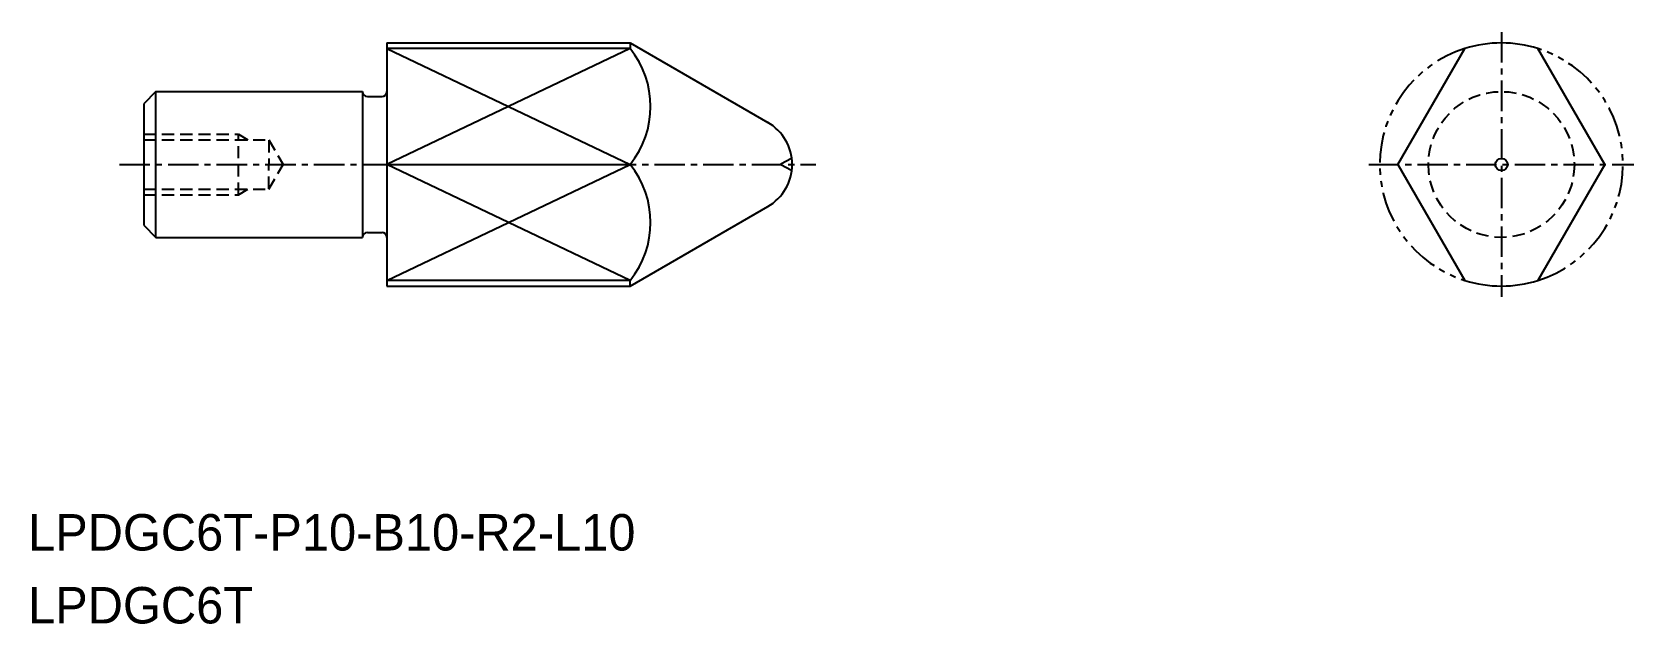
# Model space of a CAD drawing. Extents: x -1279 to -1213.1, y -397.6 to -373.2.
import ezdxf

# ---------------------------------------------------------------- set-up
doc = ezdxf.new("R2010")
doc.units = 0
for name, pattern in [('CENTER', [2, 1.25, -0.25, 0.25, -0.25]), ('DASHED', [0.75, 0.5, -0.25]), ('PHANTOM', [2.5, 1.25, -0.25, 0.25, -0.25, 0.25, -0.25])]:
    doc.linetypes.add(name, pattern=pattern)
doc.layers.get('0').update_dxf_attribs({"linetype": 'CONTINUOUS'})
doc.layers.add('CENTER', color=1, linetype='CENTER')

msp = doc.modelspace()

# ---------------------------------------------------------------- linework, layer by layer
at = {"color": 7, "linetype": 'CONTINUOUS'}
for p, q in [((-1264.397, -373.698), (-1264.397, -383.698)), ((-1264.397, -373.698), (-1254.397, -373.698)), ((-1222.831, -378.698), (-1220.078, -373.928)), ((-1214.324, -378.698), (-1217.078, -373.928)), ((-1273.897, -375.698), (-1274.397, -376.198)), ((-1273.897, -375.698), (-1265.397, -375.698)), ((-1273.897, -381.698), (-1273.897, -375.698)), ((-1265.397, -375.698), (-1265.397, -381.698)), ((-1265.197, -375.898), (-1264.597, -375.898)), ((-1274.397, -376.198), (-1274.397, -381.198)), ((-1264.397, -378.698), (-1254.397, -378.698)), ((-1222.831, -378.698), (-1220.078, -383.467)), ((-1214.324, -378.698), (-1217.078, -383.467)), ((-1274.397, -381.198), (-1273.897, -381.698)), ((-1273.897, -381.698), (-1265.397, -381.698)), ((-1265.197, -381.498), (-1264.597, -381.498)), ((-1264.397, -383.698), (-1254.397, -383.698))]:
    msp.add_line(p, q, dxfattribs=at)
at = {"color": 3, "linetype": 'CONTINUOUS'}
for p, q in [((-1254.397, -373.928), (-1264.397, -378.698)), ((-1264.397, -373.928), (-1254.397, -378.698)), ((-1264.397, -383.467), (-1254.397, -378.698)), ((-1254.397, -383.467), (-1264.397, -378.698))]:
    msp.add_line(p, q, dxfattribs=at)
at = {"linetype": 'CONTINUOUS'}
for p, q in [((-1254.397, -373.928), (-1264.397, -373.928)), ((-1254.729, -373.698), (-1254.397, -373.698)), ((-1254.397, -373.698), (-1248.737, -376.965)), ((-1254.397, -373.698), (-1254.397, -373.928)), ((-1254.397, -383.698), (-1248.737, -380.43)), ((-1254.397, -383.467), (-1264.397, -383.467)), ((-1254.397, -383.698), (-1254.397, -383.467)), ((-1254.397, -383.698), (-1254.397, -383.698))]:
    msp.add_line(p, q, dxfattribs=at)
at = {"color": 3, "linetype": 'DASHED'}
for p, q in [((-1274.397, -377.453), (-1270.497, -377.453)), ((-1274.397, -377.677), (-1269.252, -377.677)), ((-1270.497, -377.453), (-1270.109, -377.677)), ((-1270.497, -379.943), (-1270.497, -377.453)), ((-1269.252, -377.677), (-1268.663, -378.698)), ((-1269.252, -377.702), (-1269.252, -378.698)), ((-1247.761, -378.446), (-1248.242, -378.698)), ((-1269.252, -379.718), (-1268.663, -378.698)), ((-1269.252, -379.694), (-1269.252, -378.698)), ((-1247.761, -378.95), (-1248.242, -378.698)), ((-1274.397, -379.718), (-1269.252, -379.718)), ((-1274.397, -379.943), (-1270.497, -379.943)), ((-1270.497, -379.943), (-1270.109, -379.718))]:
    msp.add_line(p, q, dxfattribs=at)
msp.add_circle((-1218.578, -378.698), 3, dxfattribs=at)
at = {"linetype": 'CONTINUOUS'}
msp.add_circle((-1218.578, -378.698), 0.252, dxfattribs=at)
for centre, radius, start, end in [((-1257.363, -376.313), 3.805, 321.19293, 38.80707), ((-1218.578, -378.698), 5, 72.5424, 107.4576), ((-1249.737, -378.698), 2, 300, 60), ((-1257.363, -381.082), 3.805, 321.19293, 38.80707), ((-1218.578, -378.698), 5, 252.5424, 287.4576)]:
    msp.add_arc(centre, radius, start, end, dxfattribs=at)
at = {"color": 3, "linetype": 'PHANTOM'}
for start, end in [(107.4576, 252.5424), (287.4576, 72.5424)]:
    msp.add_arc((-1218.578, -378.698), 5, start, end, dxfattribs=at)
at = {"color": 7, "linetype": 'CONTINUOUS'}
for centre, start, end in [((-1265.197, -375.698), 180, 270), ((-1264.597, -375.698), 270, 0), ((-1265.197, -381.698), 90, 180), ((-1264.597, -381.698), 0, 90)]:
    msp.add_arc(centre, 0.2, start, end, dxfattribs=at)
at = {"layer": 'CENTER', "color": 1, "linetype": 'CENTER'}
for p, q in [((-1218.578, -373.248), (-1218.578, -384.148)), ((-1275.397, -378.698), (-1246.762, -378.698)), ((-1224.028, -378.698), (-1213.128, -378.698))]:
    msp.add_line(p, q, dxfattribs=at)

# ---------------------------------------------------------------- texts
for s, p in [('LPDGC6T-P10-B10-R2-L10 ', (-1279.152, -394.58)), ('LPDGC6T', (-1279.152, -397.58))]:
    msp.add_text(s, height=1.5).set_placement(p)

doc.saveas('drawing.dxf')
